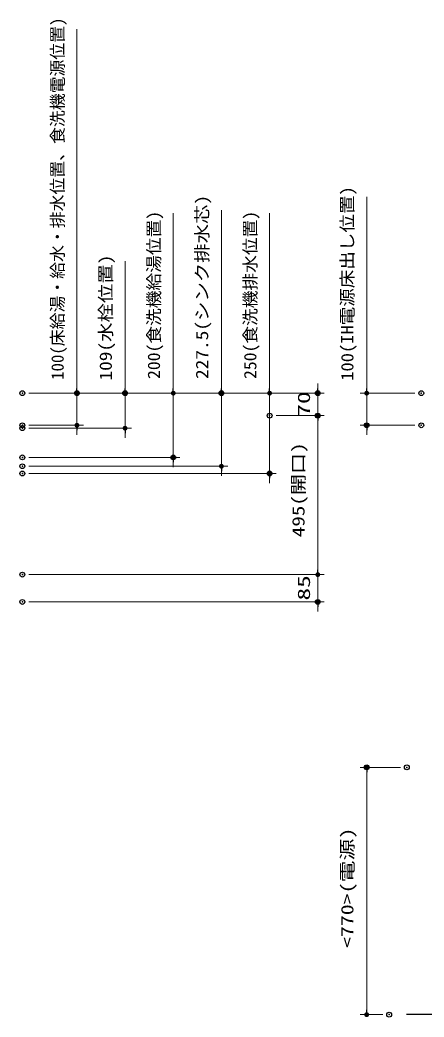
# Model space of a CAD drawing. Units: millimetres, scale not verified. Extents: x -9797 to 9797, y -4555 to 4555.
# Drawn here: x -5312 to -4053, y -308 to 2797 of the extents above; entities that cross this region are included whole.
import ezdxf
from ezdxf.enums import TextEntityAlignment as Align

# ---------------------------------------------------------------- set-up
doc = ezdxf.new("R2010")
doc.units = ezdxf.units.MM
doc.header["$LTSCALE"] = 30
doc.header["$PDMODE"] = 32
doc.header["$PDSIZE"] = 15
for name, color, linetype, lineweight in [('0-0_0', 7, 'Continuous', 25), ('0-1_KABE', 4, 'Continuous', 25), ('0-3_寸法ﾚｲﾔｰ', 30, 'Continuous', 13), ('0-4_DEFPOINTS', 7, 'Continuous', 25)]:
    doc.layers.add(name, color=color, linetype=linetype, lineweight=lineweight)
doc.styles.add('ＭＳ ゴシック', font='')
doc.styles.get('ＭＳ ゴシック').set_extended_font_data('MS Gothic')

# ---------------------------------------------------------------- blocks, each defined once
blk = doc.blocks.new('_DOT')
at = {"layer": '0-0_0', "color": 30}
blk.add_line((-15, 0), (-30, 0), dxfattribs=at)
for points in [[(0, 0), (-15, 0), (-14.88, 1.88)], [(0, 0), (-14.88, -1.88), (-15, 0)], [(0, 0), (-14.88, 1.88), (-14.53, 3.73)], [(0, 0), (-14.53, -3.73), (-14.88, -1.88)], [(0, 0), (-14.53, 3.73), (-13.95, 5.52)], [(0, 0), (-13.95, -5.52), (-14.53, -3.73)], [(0, 0), (-13.95, 5.52), (-13.14, 7.23)], [(0, 0), (-13.14, -7.23), (-13.95, -5.52)], [(0, 0), (-13.14, 7.23), (-12.14, 8.82)], [(0, 0), (-12.14, -8.82), (-13.14, -7.23)], [(0, 0), (-12.14, 8.82), (-10.93, 10.27)], [(0, 0), (-10.93, -10.27), (-12.14, -8.82)], [(0, 0), (-10.93, 10.27), (-9.56, 11.56)], [(0, 0), (-9.56, -11.56), (-10.93, -10.27)], [(0, 0), (-9.56, 11.56), (-8.04, 12.66)], [(0, 0), (-8.04, -12.66), (-9.56, -11.56)], [(0, 0), (-8.04, 12.66), (-6.39, 13.57)], [(0, 0), (-6.39, -13.57), (-8.04, -12.66)], [(0, 0), (-6.39, 13.57), (-4.64, 14.27)], [(0, 0), (-4.64, -14.27), (-6.39, -13.57)], [(0, 0), (-4.64, 14.27), (-2.81, 14.73)], [(0, 0), (-2.81, -14.73), (-4.64, -14.27)], [(0, 0), (-2.81, 14.73), (-0.94, 14.97)], [(0, 0), (-0.94, -14.97), (-2.81, -14.73)], [(0, 0), (-0.94, 14.97), (0.94, 14.97)], [(0, 0), (0.94, -14.97), (-0.94, -14.97)], [(0, 0), (0.94, 14.97), (2.81, 14.73)], [(0, 0), (2.81, 14.73), (4.64, 14.27)], [(0, 0), (4.64, 14.27), (6.39, 13.57)], [(0, 0), (6.39, 13.57), (8.04, 12.66)], [(0, 0), (8.04, 12.66), (9.56, 11.56)], [(0, 0), (9.56, 11.56), (10.93, 10.27)], [(0, 0), (10.93, 10.27), (12.14, 8.82)], [(0, 0), (12.14, 8.82), (13.14, 7.23)], [(0, 0), (13.14, 7.23), (13.95, 5.52)], [(0, 0), (13.95, 5.52), (14.53, 3.73)], [(0, 0), (14.53, 3.73), (14.88, 1.88)], [(0, 0), (14.88, 1.88), (15, 0)], [(0, 0), (2.81, -14.73), (0.94, -14.97)], [(0, 0), (4.64, -14.27), (2.81, -14.73)], [(0, 0), (6.39, -13.57), (4.64, -14.27)], [(0, 0), (8.04, -12.66), (6.39, -13.57)], [(0, 0), (9.56, -11.56), (8.04, -12.66)], [(0, 0), (10.93, -10.27), (9.56, -11.56)], [(0, 0), (12.14, -8.82), (10.93, -10.27)], [(0, 0), (13.14, -7.23), (12.14, -8.82)], [(0, 0), (13.95, -5.52), (13.14, -7.23)], [(0, 0), (14.53, -3.73), (13.95, -5.52)], [(0, 0), (14.88, -1.88), (14.53, -3.73)], [(0, 0), (15, 0), (14.88, -1.88)]]:
    blk.add_solid(points, dxfattribs=at)

msp = doc.modelspace()

# ---------------------------------------------------------------- linework, layer by layer
at = {"layer": '0-1_KABE'}
msp.add_line((-3215.03, -300.14), (-4107.41, -300.14), dxfattribs=at)
at = {"layer": '0-3_寸法ﾚｲﾔｰ'}
for p, q in [((-5134.02, 1635), (-5134.02, 2768.43)), ((-4231.7, 1635), (-4231.7, 2246.71)), ((-4684.02, 1635), (-4684.02, 2204.43)), ((-4834.02, 1635), (-4834.02, 2195.29)), ((-4534.02, 1635), (-4534.02, 2195.29)), ((-4984.02, 1635), (-4984.02, 2046.29)), ((-5134.02, 1650), (-5134.02, 1665)), ((-4984.02, 1650), (-4984.02, 1665)), ((-4834.02, 1650), (-4834.02, 1665)), ((-4684.02, 1650), (-4684.02, 1665)), ((-4534.02, 1650), (-4534.02, 1665)), ((-4384.02, 1650), (-4384.02, 1665)), ((-4231.7, 1650), (-4231.7, 1665)), ((-5284.02, 1635), (-4814.02, 1635)), ((-5284.02, 1635), (-4514.02, 1635)), ((-5284.02, 1635), (-5114.02, 1635)), ((-5284.02, 1635), (-4364.02, 1635)), ((-5284.02, 1635), (-4964.02, 1635)), ((-5284.02, 1635), (-4664.02, 1635)), ((-5134.02, 1535), (-5134.02, 1635)), ((-4984.02, 1526), (-4984.02, 1635)), ((-4834.02, 1635), (-4834.02, 1435)), ((-4684.02, 1407.5), (-4684.02, 1635)), ((-4534.02, 1635), (-4534.02, 1385)), ((-4384.02, 1565), (-4384.02, 1635)), ((-4081.7, 1635), (-4251.7, 1635)), ((-4231.7, 1635), (-4231.7, 1535)), ((-4514.02, 1565), (-4364.02, 1565)), ((-4514.02, 1565), (-4364.02, 1565)), ((-5284.02, 1535), (-5114.02, 1535)), ((-5284.02, 1526), (-4964.02, 1526)), ((-4384.02, 1085), (-4384.02, 1550)), ((-4384.02, 1550), (-4384.02, 1535)), ((-4081.7, 1535), (-4251.7, 1535)), ((-5134.02, 1520), (-5134.02, 1505)), ((-4984.02, 1511), (-4984.02, 1496)), ((-4231.7, 1520), (-4231.7, 1505)), ((-5284.02, 1435), (-4814.02, 1435)), ((-5284.02, 1407.5), (-4664.02, 1407.5)), ((-4834.02, 1420), (-4834.02, 1405)), ((-5284.02, 1385), (-4514.02, 1385)), ((-4684.02, 1392.5), (-4684.02, 1377.5)), ((-4534.02, 1370), (-4534.02, 1355)), ((-4384.02, 1085), (-4384.02, 1100)), ((-5284.02, 1070), (-4364.02, 1070)), ((-5284.02, 1070), (-4364.02, 1070)), ((-4384.02, 1070), (-4384.02, 985)), ((-5284.02, 985), (-4364.02, 985)), ((-4384.02, 970), (-4384.02, 955)), ((-4126.7, 469.86), (-4251.7, 469.86)), ((-4231.7, -285.14), (-4231.7, 454.86)), ((-4181.7, -300.14), (-4251.7, -300.14))]:
    msp.add_line(p, q, dxfattribs=at)
at = {"layer": '0-4_DEFPOINTS'}
for p in [(-5304.02, 1635), (-5134.02, 1635), (-4984.02, 1635), (-4684.02, 1635), (-4384.02, 1635), (-4061.7, 1635), (-4534.02, 1565), (-4384.02, 1565), (-5304.02, 1535), (-5304.02, 1526), (-4231.7, 1535), (-4061.7, 1535), (-5304.02, 1435), (-4834.02, 1435), (-5304.02, 1407.5), (-5304.02, 1385), (-4534.02, 1385), (-5304.02, 1070), (-5304.02, 985), (-4384.02, 985), (-4231.7, 469.86), (-4106.7, 469.86), (-4161.7, -300.14)]:
    msp.add_point(p, dxfattribs=at)

# ---------------------------------------------------------------- block references
at = {"layer": '0-3_寸法ﾚｲﾔｰ', "xscale": 0.5, "yscale": 0.5}
for p, rotation in [((-5134.02, 1635), 270), ((-4984.02, 1635), 270), ((-4834.02, 1635), 270), ((-4684.02, 1635), 270), ((-4534.02, 1635), 270), ((-4384.02, 1635), 270), ((-4231.7, 1635), 270), ((-4384.02, 1565), 90), ((-4384.02, 1565), 90), ((-5134.02, 1535), 90), ((-4984.02, 1526), 90), ((-4231.7, 1535), 90), ((-4834.02, 1435), 90), ((-4684.02, 1407.5), 90), ((-4534.02, 1385), 90), ((-4384.02, 1070), 270), ((-4384.02, 1070), 270), ((-4384.02, 985), 90), ((-4231.7, 469.86), 90), ((-4231.7, -300.14), 270)]:
    msp.add_blockref('_DOT', p, dxfattribs=dict(at, rotation=rotation))

# ---------------------------------------------------------------- texts
at = {"layer": '0-3_寸法ﾚｲﾔｰ', "style": 'ＭＳ ゴシック'}
msp.add_text('100(床給湯・給水・排水位置、食洗機電源位置)', height=38.48, rotation=90, dxfattribs=at).set_placement((-5163.76, 1676.43), align=Align.BOTTOM_LEFT)
for s, height, width, p in [('100(IH電源床出し位置)', 38.48, 1.1, (-4261.45, 1673.57)), ('227.5(シンク排水芯)', 38.48, 1.15, (-4713.76, 1679.29)), ('200(食洗機給湯位置)', 38.48, 1.05, (-4863.76, 1679.29)), ('250(食洗機排水位置)', 38.48, 1.05, (-4563.76, 1679.29)), ('109(水栓位置)', 38.49, 1.15, (-5013.76, 1674.29)), ('70', 38.49, 1.5, (-4396.62, 1561.91)), ('495(開口)', 38.49, 1.25, (-4413.76, 1186.64)), ('85', 38.49, 1.5, (-4396.62, 989.41)), ('<770>(電源)', 38.48, 1.3, (-4261.45, -92.66))]:
    msp.add_text(s, height=height, rotation=90, dxfattribs=dict(at, width=width)).set_placement(p, align=Align.BOTTOM_LEFT)

doc.saveas('drawing.dxf')
